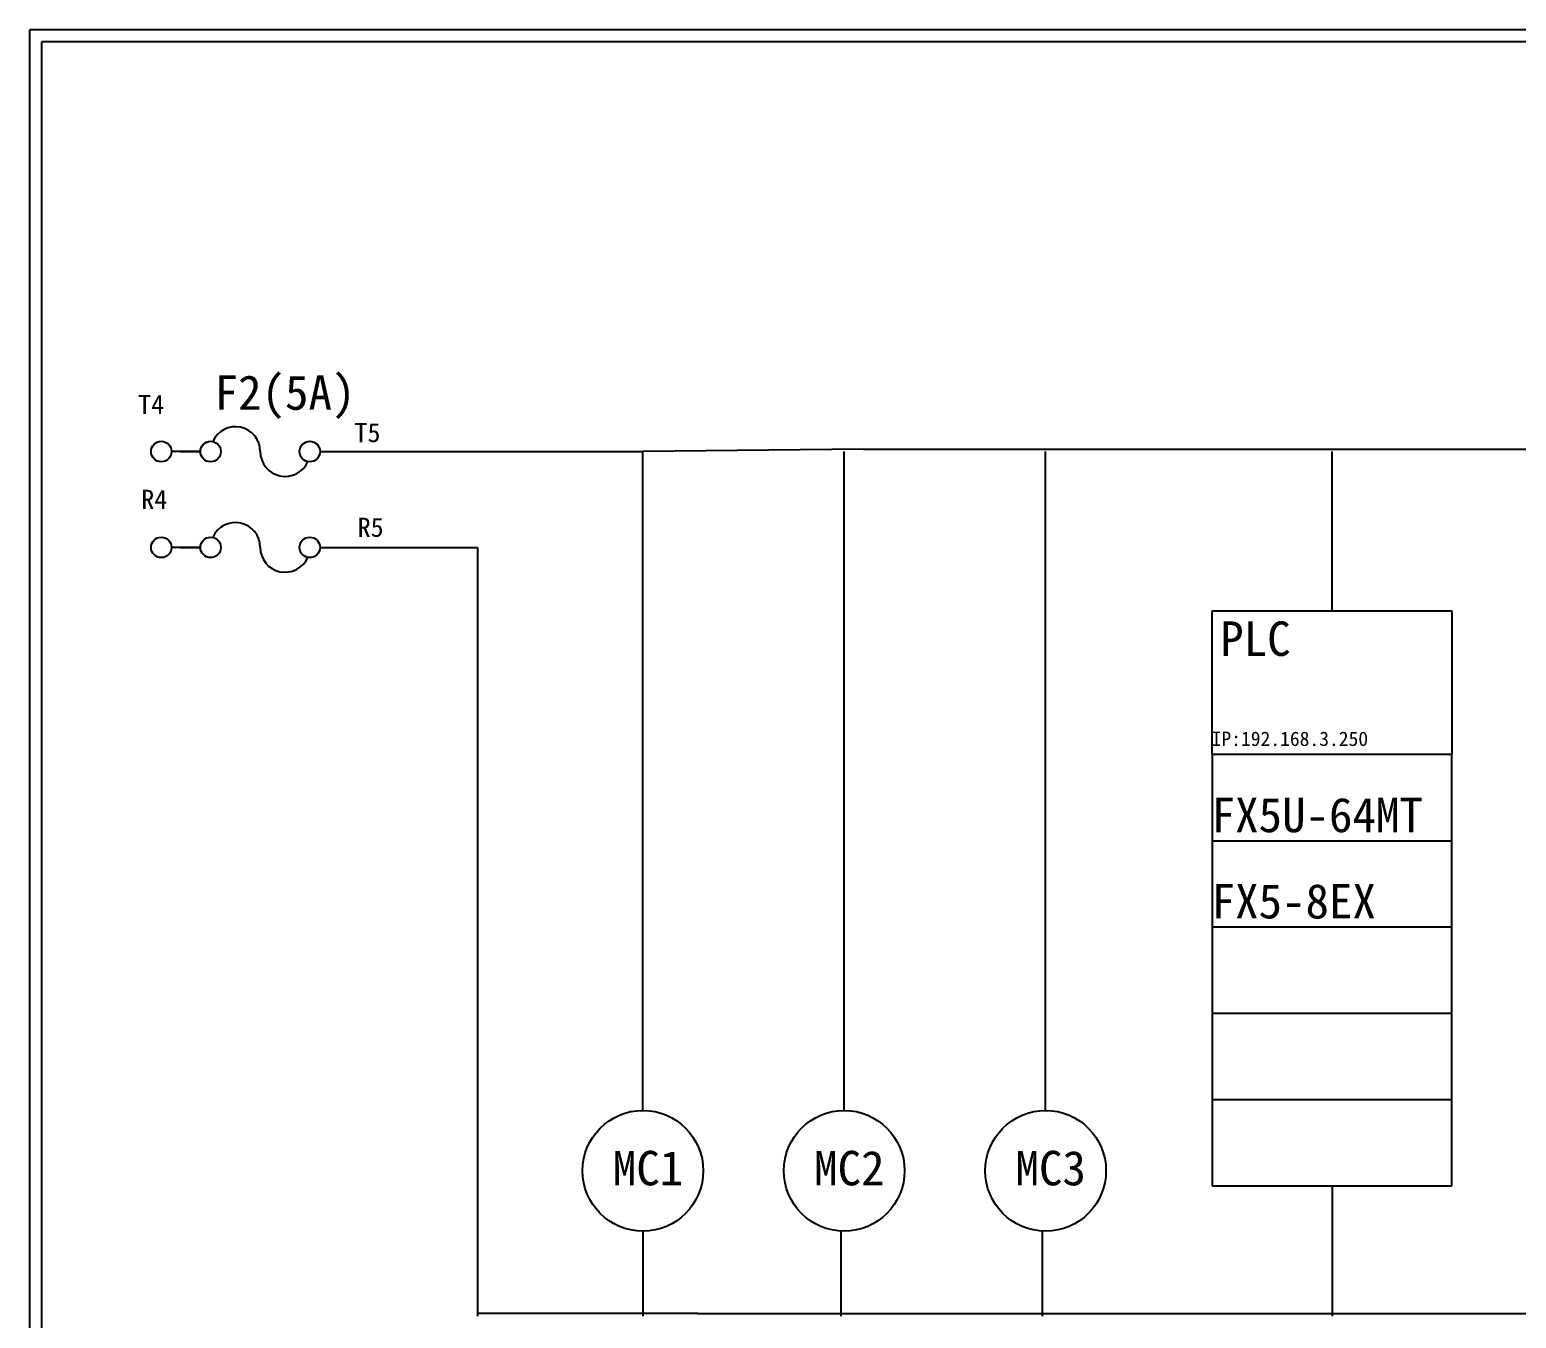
# Model space of a CAD drawing. Extents: x 10 to 297, y 3 to 207.
# Drawn here: x 10 to 165.2, y 72.5 to 207 of the extents above; entities that cross this region are included whole.
import ezdxf

# ---------------------------------------------------------------- set-up
doc = ezdxf.new("R2010")
doc.units = 0
doc.layers.get('0').update_dxf_attribs({"linetype": 'CONTINUOUS'})
doc.layers.add('圖框層', color=7, linetype='CONTINUOUS')
doc.layers.add('標尺寸層', color=3, linetype='CONTINUOUS')
doc.styles.add('STSL', font='kaiu.ttf')

# ---------------------------------------------------------------- blocks, each defined once
blk = doc.blocks.new('FUSE')
at = {"color": 7}
for p, q in [((0, 0), (2.14, 0)), ((14.64, 0), (16.78, 0))]:
    blk.add_line(p, q, dxfattribs=at)
for centre in [(3.21, 0), (13.56, 0)]:
    blk.add_circle(centre, 1.07)
for centre, start, end in [((5.8, 0), 0, 156.116), ((10.98, 0), 180, 336.116)]:
    blk.add_arc(centre, 2.59, start, end, dxfattribs=at)

msp = doc.modelspace()

# ---------------------------------------------------------------- linework, layer by layer
at = {"color": 0}
for p, q in [((27.81, 162.95), (24.8, 162.95)), ((27.81, 162.95), (25.24, 162.95)), ((74, 94.2), (74, 162.95)), ((95.01, 94.2), (95.01, 162.95)), ((97, 163.21), (288, 163.21)), ((116.03, 94.2), (116.03, 162.95)), ((27.81, 152.95), (24.8, 152.95)), ((27.81, 152.95), (25.24, 152.95)), ((133.43, 146.34), (158.43, 146.34)), ((133.43, 131.34), (133.43, 146.34)), ((158.43, 146.34), (158.43, 131.34)), ((158.43, 131.34), (133.43, 131.34)), ((133.43, 131.34), (133.43, 122.34)), ((158.43, 122.34), (158.43, 131.34)), ((133.43, 122.34), (158.43, 122.34)), ((133.43, 122.34), (133.43, 113.34)), ((158.43, 113.34), (158.43, 122.34)), ((133.43, 113.34), (158.43, 113.34)), ((133.43, 113.34), (133.43, 104.34)), ((158.43, 104.34), (158.43, 113.34)), ((133.43, 104.34), (158.43, 104.34)), ((133.43, 104.34), (133.43, 95.34)), ((158.43, 95.34), (158.43, 104.34)), ((74, 94.2), (74, 101.57)), ((95.01, 94.2), (95.01, 101.57)), ((116.03, 94.2), (116.03, 101.57)), ((133.43, 95.34), (158.43, 95.34)), ((133.43, 95.34), (133.43, 86.34)), ((158.43, 86.34), (158.43, 95.34)), ((133.43, 86.34), (158.43, 86.34)), ((79.73, 73), (288, 73))]:
    msp.add_line(p, q, dxfattribs=at)
for centre, radius in [((23.73, 162.95), 1.07), ((23.73, 152.95), 1.07), ((74, 87.9), 6.3), ((95.01, 87.9), 6.3), ((116.03, 87.9), 6.3)]:
    msp.add_circle(centre, radius, dxfattribs=at)
at = {"layer": '圖框層', "color": 0}
for p, q in [((297, 206.97), (10, 206.97)), ((10, 3), (10, 206.97)), ((295.75, 205.72), (11.25, 205.72)), ((11.25, 4.25), (11.25, 205.72))]:
    msp.add_line(p, q, dxfattribs=at)
at = {"layer": '標尺寸層', "color": 0}
for p, q in [((42.45, 162.95), (74, 162.95)), ((145.93, 146.34), (145.93, 162.95)), ((56.73, 152.95), (56.73, 72.74)), ((145.93, 86.34), (145.93, 72.74)), ((74, 81.6), (74, 72.74)), ((94.64, 81.6), (94.64, 72.74)), ((115.66, 81.6), (115.66, 72.74))]:
    msp.add_line(p, q, dxfattribs=at)
at = {"layer": '標尺寸層', "color": 7}
for p, q in [((97, 163.21), (74, 162.95)), ((42.45, 152.95), (56.73, 152.95)), ((79.73, 73), (56.73, 73))]:
    msp.add_line(p, q, dxfattribs=at)

# ---------------------------------------------------------------- block references
at = {"color": 0}
for p in [(25.67, 162.95), (25.67, 152.95)]:
    msp.add_blockref('FUSE', p, dxfattribs=at)

# ---------------------------------------------------------------- texts
at = {"layer": '圖框層', "color": 0, "style": 'STSL'}
for s, height, p in [('F2(5A)', 3.6, (29.3, 167.31)), ('T4', 2, (21.31, 166.86)), ('T5', 2, (43.89, 163.93)), ('R4', 2, (21.64, 156.97)), ('R5', 2, (44.22, 154.05)), ('PLC', 3.6, (134.25, 141.63)), ('IP:192.168.3.250', 1.5, (133.36, 132.23)), ('FX5U-64MT', 3.6, (133.36, 123.23)), ('FX5-8EX', 3.6, (133.36, 114.23)), ('MC1', 3.6, (70.86, 86.38)), ('MC2', 3.6, (91.87, 86.38)), ('MC3', 3.6, (112.89, 86.38))]:
    msp.add_text(s, height=height, dxfattribs=at).set_placement(p)

doc.saveas('drawing.dxf')
